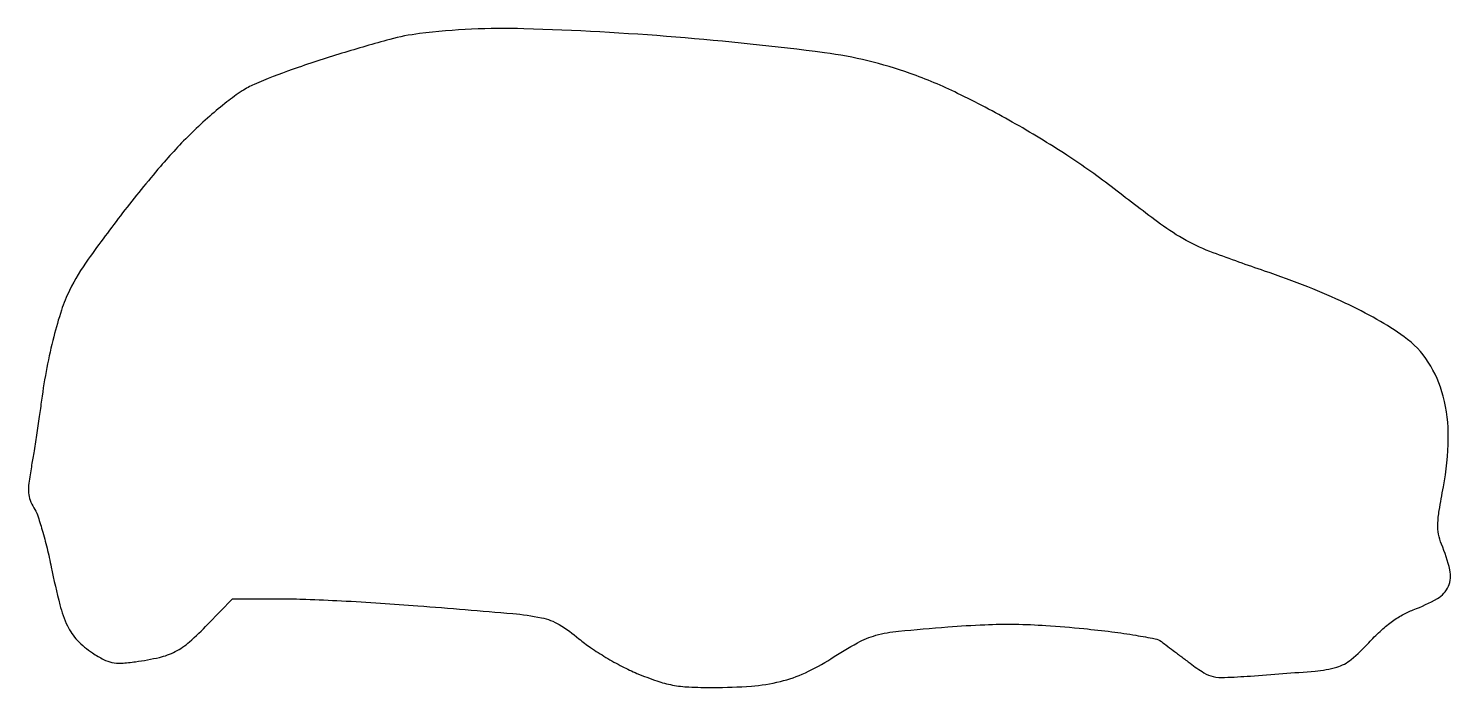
# Model space of a CAD drawing. Extents: x 0 to 305, y 0 to 141.
import ezdxf

# ---------------------------------------------------------------- set-up
doc = ezdxf.new("R2010")
doc.units = 0

msp = doc.modelspace()

# ---------------------------------------------------------------- linework, layer by layer
msp.add_lwpolyline([(84, 139.938847, 0.03546), (77.672405, 138.701616, 0.008453), (67.360383, 135.726426, 0.009154), (56.728727, 132.249137, 0.018985), (48.597057, 129.072917, 0.044246), (46.00782, 127.662524, 0.018025), (42.748189, 125.319384, 0.016117), (39.093085, 122.293271, 0.011873), (35.238188, 118.719978, 0.023785), (28.497918, 111.513539, 0.011055), (20.420493, 101.572098, 0.01043), (13.039431, 91.645071, 0.039292), (9.056673, 85, 0.035836), (7.31061, 80.749349, 0.016899), (5.645316, 75.051026, 0.015558), (4.180422, 68.482175, 0.0134), (3.042871, 61.5, -0.002488), (2.548079, 57.980753, -0.001733), (1.956096, 54.013443, -0.001748), (1.361703, 50.211537, -0.003621), (0.865706, 47.247892, 0.010866), (0.331567, 43.745381, 0.048153), (0.262104, 41.664802, 0.074862), (0.602235, 40.086843, 0.054627), (1.417186, 38.486046, -0.063676), (2.176024, 36.926533, -0.010336), (3.189923, 33.706086, -0.011255), (4.225432, 29.841926, -0.009693), (5.142816, 25.738154, 0.011284), (6.967217, 17.697206, 0.050854), (8.604968, 13.172656, 0.079092), (10.738143, 10.099478, 0.055448), (13.979033, 7.395178, 0.024666), (16.344901, 5.992133, 0.071558), (18.132103, 5.353717, 0.065675), (20.111959, 5.216785, 0.018461), (23.201147, 5.523699, 0.021929), (28.321934, 6.454439, 0.063796), (31.69218, 7.688748, 0.061488), (34.710425, 9.75944, 0.019313), (38.67826, 13.551495), (43.955436, 19), (54.382089, 19, -0.009497), (59.662849, 18.899693, -0.003285), (67.281816, 18.560003, -0.003262), (75.67469, 18.075618, -0.003785), (83.654371, 17.502138, -0.001441), (103.987725, 15.827042, -0.029101), (110.121585, 14.942222, -0.083621), (113.956742, 13.46219, -0.04288), (118.161029, 10.455227, 0.027435), (120.656579, 8.551337, 0.014537), (123.937942, 6.458318, 0.014425), (127.427829, 4.506829, 0.021638), (130.588413, 3.027571, 0.015879), (134.85839, 1.40705, 0.036827), (138.170079, 0.535471, 0.034067), (141.726053, 0.12249, 0.011879), (146.881261, 0, 0.018811), (155.087306, 0.308834, 0.04108), (161.299146, 1.294397, 0.047744), (166.658953, 3.159517, 0.03589), (172.134794, 6.165518, -0.017048), (177.821922, 9.57222, -0.060105), (181.763861, 11.172058, -0.042148), (186.619892, 12.061873, -0.005417), (197.173371, 12.973311, -0.007871), (205.091485, 13.445585, -0.014144), (211.599079, 13.546759, -0.01391), (218.174592, 13.279921, -0.007328), (226.32112, 12.601946, -0.006647), (232.304446, 11.935169, -0.010365), (237.436069, 11.185795, -0.00779), (241.564149, 10.428997, -0.111048), (242.924215, 9.82475, -0.001121), (243.889106, 9.104069, -0.000275), (245.473064, 7.9141, -0.000282), (247.286391, 6.548655, -0.000281), (249.098802, 5.180698, 0.021463), (252.025481, 3.160391, 0.088683), (254.011017, 2.35727, 0.062446), (256.468699, 2.153472, 0.007245), (261.995707, 2.466, 0.002974), (275.862286, 3.534766, 0.047779), (280.481398, 4.367466, 0.105424), (283.569626, 5.990632, 0.033829), (287.339071, 9.584951, -0.020842), (289.753619, 12.010038, -0.027262), (292.1632, 14.00438, -0.030082), (294.541861, 15.551714, -0.040891), (296.863295, 16.630029, 0.041315), (302.078473, 19.057872, 0.162915), (304.407379, 21.662736, 0.161065), (304.713258, 25.163867, 0.04014), (302.922963, 30.705468, -0.052922), (302.306643, 32.793841, -0.053528), (302.145685, 34.956946, -0.032199), (302.431966, 37.897327, -0.006992), (303.322306, 42.920761, 0.043941), (304.385493, 53.351801, 0.067481), (303.291103, 62.351487, 0.079308), (300.085973, 69.644875, 0.095207), (294.918618, 75.057949, 0.025919), (289.101271, 78.7617, 0.018825), (282.283349, 82.289358, 0.016579), (274.323601, 85.717511, 0.011181), (265.036276, 89.119864, -0.006762), (254.033698, 93.040653, -0.035995), (248.228715, 95.687533, -0.034246), (242.74229, 99.190471, -0.005754), (232.798678, 106.721487, 0.020695), (222.667137, 113.92893, 0.015622), (210.9905, 121.019083, 0.015876), (199.278198, 127.157079, 0.027038), (189.087374, 131.428513, 0.053471), (170.776753, 135.831827, 0.012088), (138.915489, 139.189023, 0.012895), (106.388894, 140.980391, 0.037876)], format="xyb", close=True)

doc.saveas('drawing.dxf')
